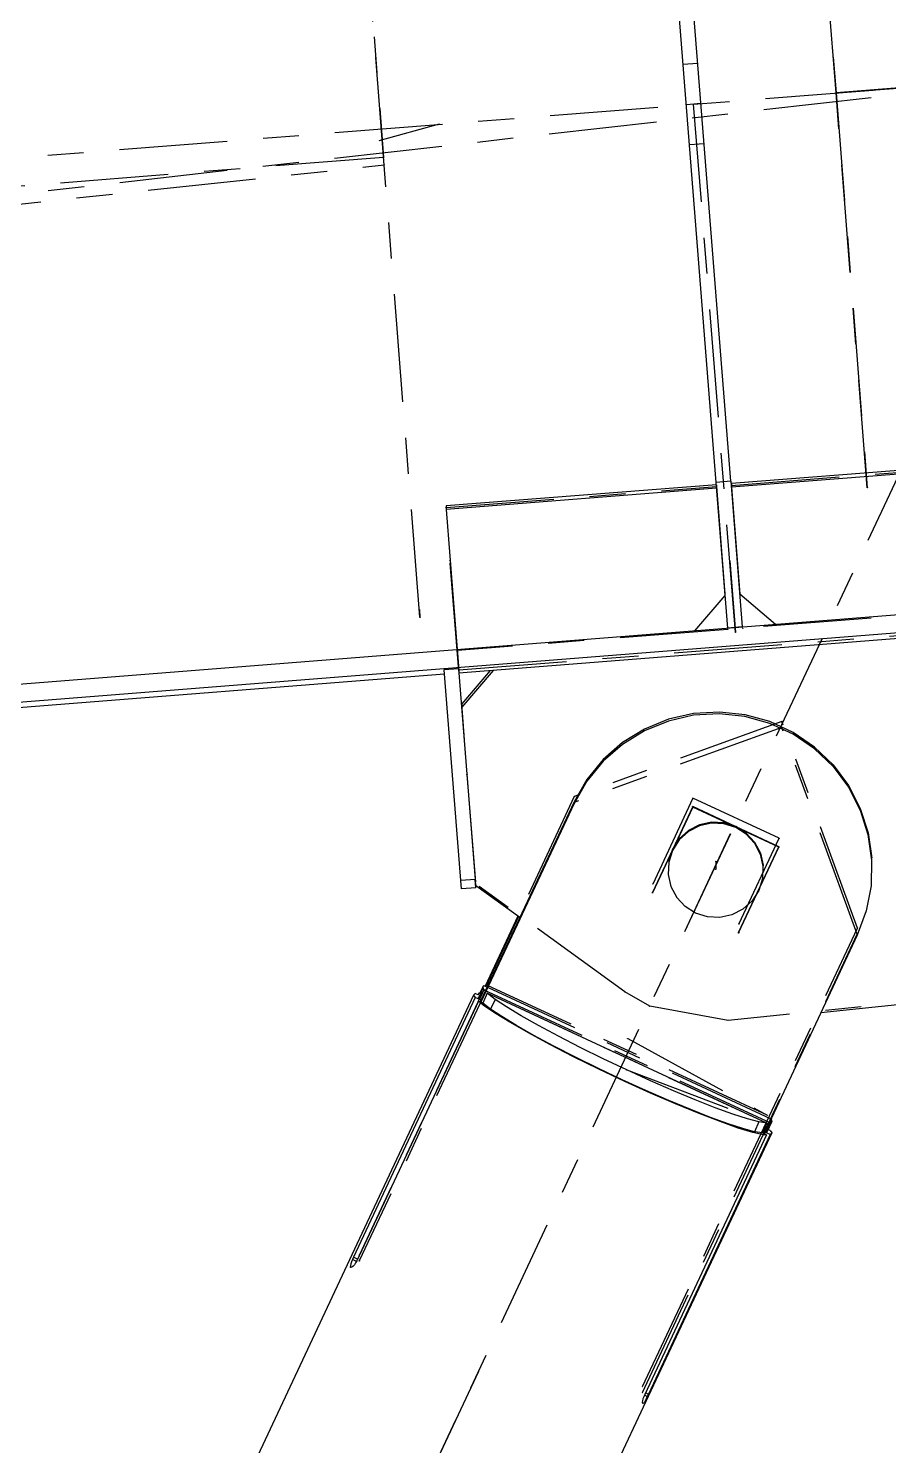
# Model space of a CAD drawing. Header units: millimetres. Extents: x 2368 to 8313, y 7493 to 11698.
# Drawn here: x 4531.17 to 4555.07, y 11398.71 to 11438.08 of the extents above; entities that cross this region are included whole.
import ezdxf

# ---------------------------------------------------------------- set-up
doc = ezdxf.new("R2010")
doc.units = ezdxf.units.MM
doc.linetypes.add('XKITLINE00', pattern=[0])
doc.linetypes.add('XKITLINE03', pattern=[6, 3, -1, 1, -1])

msp = doc.modelspace()

# ---------------------------------------------------------------- linework, layer by layer
at = {"color": 8, "linetype": 'XKITLINE03'}
for p, q in [((4509.7789, 11432.8204), (4842.7402, 11459.1408)), ((4509.779, 11432.8204), (4842.7403, 11459.1408)), ((4539.9889, 11447.8117), (4541.042, 11434.4906)), ((4541.0585, 11434.2819), (4540.0054, 11447.603)), ((4552.7431, 11447.251), (4553.6099, 11436.2852)), ((4553.6099, 11436.2851), (4552.7431, 11447.2509)), ((4552.7431, 11447.2507), (4553.6099, 11436.2849)), ((4567.5664, 11437.3884), (4553.6099, 11436.2852)), ((4567.5664, 11437.3882), (4553.6099, 11436.2849)), ((4396.5881, 11087.0404), (4560.5881, 11436.8368)), ((4396.5881, 11418.2997), (4560.5882, 11436.8368)), ((4396.5882, 11087.0404), (4560.5882, 11436.8368)), ((4553.6099, 11436.2851), (4556.6972, 11436.5292)), ((4553.6099, 11436.2849), (4556.6971, 11436.529)), ((4550.8146, 11421.2983), (4549.6546, 11435.9725)), ((4550.8146, 11421.2983), (4549.6546, 11435.9725)), ((4553.6099, 11436.2852), (4553.6099, 11436.2851)), ((4554.4768, 11425.3194), (4553.6099, 11436.2851)), ((4553.6099, 11436.2849), (4553.6099, 11436.2849)), ((4553.6099, 11436.2849), (4554.4767, 11425.3191)), ((4554.4767, 11425.3191), (4553.6099, 11436.2849)), ((4542.5881, 11435.4139), (4540.9132, 11434.9556)), ((4541.0418, 11434.4927), (4520.1071, 11432.8378)), ((4528.5353, 11432.9418), (4541.0583, 11434.2839)), ((4542.0515, 11421.7193), (4541.0585, 11434.2819)), ((4550.7053, 11425.3848), (4566.2364, 11426.5962)), ((4550.7054, 11425.3848), (4566.2364, 11426.5962)), ((4542.7775, 11424.7664), (4550.2866, 11425.3521)), ((4542.7776, 11424.7664), (4550.2867, 11425.3521)), ((4550.2866, 11425.3521), (4550.6003, 11421.3836)), ((4550.2867, 11425.3521), (4550.6004, 11421.3836)), ((4554.4767, 11425.3191), (4554.4767, 11425.3191)), ((4554.4768, 11425.3194), (4554.4768, 11425.3194)), ((4543.1306, 11420.2317), (4542.8877, 11423.3045)), ((4542.8877, 11423.3045), (4543.358, 11417.3553)), ((4543.1307, 11420.2317), (4542.8878, 11423.3045)), ((4542.8878, 11423.3045), (4543.3581, 11417.3553)), ((4550.6569, 11423.2924), (4550.8146, 11421.2983)), ((4550.6571, 11423.2918), (4550.8146, 11421.2983)), ((4543.1336, 11420.2622), (4575.0349, 11422.7504)), ((4543.1337, 11420.2622), (4575.035, 11422.7504)), ((4566.5501, 11422.6277), (4551.019, 11421.4163)), ((4566.5501, 11422.6277), (4551.0191, 11421.4163)), ((4542.035, 11421.928), (4542.0515, 11421.7193)), ((4550.6003, 11421.3836), (4543.0912, 11420.7979)), ((4550.6004, 11421.3836), (4543.0913, 11420.7979)), ((4543.0816, 11420.8523), (4543.1306, 11420.2317)), ((4543.0817, 11420.8522), (4543.1307, 11420.2317)), ((4552.1024, 11418.6594), (4546.3345, 11416.573)), ((4552.1023, 11418.6594), (4546.3345, 11416.573)), ((4552.1074, 11418.8263), (4546.3395, 11416.7399)), ((4552.1075, 11418.8263), (4546.3396, 11416.7399)), ((4554.2005, 11412.9188), (4552.1023, 11418.6594)), ((4554.2006, 11412.9188), (4552.1024, 11418.6594)), ((4554.2056, 11413.0857), (4552.1074, 11418.8263)), ((4554.2057, 11413.0857), (4552.1075, 11418.8263)), ((4543.358, 11417.3553), (4543.6009, 11414.2826)), ((4543.3581, 11417.3553), (4543.601, 11414.2826)), ((4546.3395, 11416.7399), (4540.37, 11404.0074)), ((4546.3396, 11416.7399), (4540.37, 11404.0074)), ((4549.6354, 11416.6912), (4548.5192, 11414.3106)), ((4549.6354, 11416.6912), (4548.5193, 11414.3106)), ((4552.0279, 11415.5798), (4549.6354, 11416.6912)), ((4552.0278, 11415.5798), (4549.6354, 11416.6912)), ((4546.3345, 11416.573), (4540.3649, 11403.8405)), ((4546.3345, 11416.573), (4540.365, 11403.8405)), ((4549.628, 11416.4438), (4548.5118, 11414.0632)), ((4549.6279, 11416.4438), (4548.5118, 11414.0632)), ((4549.6284, 11416.4595), (4548.5122, 11414.0789)), ((4549.6284, 11416.4595), (4548.5123, 11414.0789)), ((4552.0203, 11415.3324), (4549.6279, 11416.4438)), ((4552.0204, 11415.3324), (4549.628, 11416.4438)), ((4552.0209, 11415.3481), (4549.6284, 11416.4595)), ((4552.0208, 11415.3481), (4549.6284, 11416.4595)), ((4550.9117, 11413.1992), (4552.0278, 11415.5798)), ((4550.9118, 11413.1992), (4552.0279, 11415.5798)), ((4550.9042, 11412.9518), (4552.0203, 11415.3324)), ((4550.9043, 11412.9518), (4552.0204, 11415.3324)), ((4550.9047, 11412.9675), (4552.0208, 11415.3481)), ((4550.9048, 11412.9675), (4552.0209, 11415.3481)), ((4550.2734, 11414.9373), (4550.2668, 11414.7213)), ((4550.2733, 11414.9373), (4550.2668, 11414.7213)), ((4547.745, 11411.3139), (4543.6042, 11414.3094)), ((4547.7451, 11411.3139), (4543.6042, 11414.3094)), ((4548.231, 11400.1863), (4554.2005, 11412.9188)), ((4548.2311, 11400.1863), (4554.2006, 11412.9188)), ((4548.2361, 11400.3532), (4554.2056, 11413.0857)), ((4548.2361, 11400.3532), (4554.2057, 11413.0857)), ((4570.2255, 11412.5326), (4550.6106, 11410.521)), ((4570.2255, 11412.5326), (4550.6107, 11410.521)), ((4543.7949, 11411.4463), (4543.8279, 11411.3732)), ((4543.795, 11411.4463), (4543.828, 11411.3732)), ((4543.8279, 11411.3732), (4551.7876, 11407.6755)), ((4543.828, 11411.3732), (4551.7877, 11407.6755)), ((4551.7912, 11407.7893), (4543.8312, 11411.4871)), ((4551.7913, 11407.7893), (4543.8313, 11411.4871)), ((4551.6902, 11407.667), (4543.9222, 11411.2756)), ((4551.6902, 11407.667), (4543.9222, 11411.2756)), ((4551.6968, 11407.8869), (4543.9288, 11411.4956)), ((4551.6969, 11407.8869), (4543.9289, 11411.4956)), ((4548.4341, 11410.9136), (4547.745, 11411.3139)), ((4548.4342, 11410.9136), (4547.7451, 11411.3139)), ((4550.6106, 11410.521), (4548.4341, 11410.9136)), ((4550.6107, 11410.521), (4548.4342, 11410.9136)), ((4547.8227, 11410.0162), (4551.6969, 11407.8869)), ((4547.8227, 11410.0162), (4551.6968, 11407.8869)), ((4547.7963, 11409.1463), (4551.6902, 11407.667)), ((4547.7964, 11409.1463), (4551.6902, 11407.667)), ((4551.7876, 11407.6755), (4551.8241, 11407.7162)), ((4551.7877, 11407.6755), (4551.8242, 11407.7162)), ((4551.8241, 11407.7162), (4551.7912, 11407.7893)), ((4551.8242, 11407.7162), (4551.7913, 11407.7893)), ((4543.6773, 11400.7675), (4487.0435, 11279.9733))]:
    msp.add_line(p, q, dxfattribs=at)
at = {"color": 8, "linetype": 'XKITLINE00'}
for p, q in [((4550.2844, 11425.4675), (4548.6261, 11446.4461)), ((4550.6832, 11425.499), (4549.0249, 11446.4776)), ((4843.1811, 11444.5435), (4511.6372, 11418.3351)), ((4843.1963, 11444.0383), (4511.7016, 11417.8337)), ((4549.7657, 11437.1054), (4549.367, 11437.0738)), ((4549.854, 11435.9883), (4549.4553, 11435.9568)), ((4549.9423, 11434.8712), (4549.5436, 11434.8397)), ((4566.235, 11426.5471), (4550.7039, 11425.3357)), ((4566.2379, 11426.6453), (4550.7069, 11425.4339)), ((4550.2852, 11425.303), (4542.7761, 11424.7173)), ((4550.2882, 11425.4012), (4542.7791, 11424.8155)), ((4550.6832, 11425.499), (4550.2844, 11425.4675)), ((4550.6048, 11421.4154), (4550.2844, 11425.4675)), ((4550.2882, 11425.4012), (4550.2852, 11425.303)), ((4550.2852, 11425.303), (4550.5205, 11422.3267)), ((4550.6832, 11425.499), (4551.0032, 11421.4512)), ((4550.7069, 11425.4339), (4550.7039, 11425.3357)), ((4550.7039, 11425.3357), (4550.9392, 11422.3593)), ((4542.7791, 11424.8155), (4542.7761, 11424.7173)), ((4542.7761, 11424.7173), (4543.0841, 11420.8209)), ((4575.056, 11422.693), (4543.1356, 11420.1697)), ((4550.5205, 11422.3267), (4549.6751, 11421.3419)), ((4550.5235, 11422.4248), (4550.5205, 11422.3267)), ((4551.9264, 11421.5199), (4550.9392, 11422.3593)), ((4551.0032, 11421.4512), (4550.6044, 11421.4197)), ((4551.0032, 11421.4512), (4551.0035, 11421.4469)), ((4543.126, 11420.2919), (4542.7272, 11420.2604)), ((4543.2084, 11414.1733), (4542.7272, 11420.2604)), ((4543.126, 11420.2919), (4543.5888, 11414.437)), ((4544.0898, 11420.2451), (4543.2106, 11419.221)), ((4544.0026, 11420.2382), (4543.2136, 11419.3191)), ((4542.7369, 11420.1381), (4511.7205, 11417.6863)), ((4543.2136, 11419.3191), (4543.2106, 11419.221)), ((4549.6532, 11419.046), (4548.9545, 11418.8872)), ((4550.3672, 11419.0392), (4549.6517, 11418.997)), ((4550.3687, 11419.0883), (4549.6532, 11419.046)), ((4551.08, 11418.9636), (4550.3672, 11419.0392)), ((4551.0815, 11419.0127), (4550.3687, 11419.0883)), ((4551.7721, 11418.8215), (4551.0815, 11419.0127)), ((4548.2916, 11418.616), (4547.6826, 11418.24)), ((4548.953, 11418.8381), (4548.2901, 11418.5669)), ((4548.9545, 11418.8872), (4548.2916, 11418.616)), ((4549.6517, 11418.997), (4548.953, 11418.8381)), ((4551.7706, 11418.7724), (4551.08, 11418.9636)), ((4552.4202, 11418.4706), (4551.7706, 11418.7724)), ((4552.4217, 11418.5197), (4551.7721, 11418.8215)), ((4547.6826, 11418.24), (4547.1442, 11417.7693)), ((4548.2901, 11418.5669), (4547.6811, 11418.1909)), ((4553.011, 11418.0666), (4552.4202, 11418.4706)), ((4553.0125, 11418.1157), (4552.4217, 11418.5197)), ((4547.6811, 11418.1909), (4547.1427, 11417.7202)), ((4553.527, 11417.5713), (4553.011, 11418.0666)), ((4553.5285, 11417.6204), (4553.0125, 11418.1157)), ((4547.1427, 11417.7202), (4546.6894, 11417.1677)), ((4547.1442, 11417.7693), (4546.6909, 11417.2168)), ((4553.527, 11417.5713), (4553.9541, 11416.9983)), ((4553.5285, 11417.6204), (4553.9556, 11417.0474)), ((4546.6894, 11417.1677), (4546.3338, 11416.5485)), ((4546.6909, 11417.2168), (4546.3353, 11416.5976)), ((4546.6909, 11417.2168), (4546.6894, 11417.1677)), ((4553.9556, 11417.0474), (4554.282, 11416.4122)), ((4553.9541, 11416.9983), (4554.2805, 11416.3631)), ((4546.3353, 11416.5976), (4543.728, 11411.0364)), ((4546.3338, 11416.5485), (4543.7464, 11411.0299)), ((4546.3353, 11416.5976), (4546.3338, 11416.5485)), ((4554.2805, 11416.3631), (4554.4975, 11415.6832)), ((4554.282, 11416.4122), (4554.499, 11415.7323)), ((4549.8146, 11415.9245), (4549.509, 11415.7663)), ((4549.8151, 11415.9402), (4549.5094, 11415.782)), ((4549.8151, 11415.9402), (4549.5094, 11415.782)), ((4549.8156, 11415.956), (4549.5099, 11415.7978)), ((4550.1511, 11415.9986), (4549.8146, 11415.9245)), ((4550.1515, 11416.0143), (4549.8151, 11415.9402)), ((4550.1515, 11416.0143), (4549.8151, 11415.9402)), ((4550.152, 11416.03), (4549.8156, 11415.956)), ((4550.4953, 11415.9835), (4550.1511, 11415.9986)), ((4550.4958, 11415.9992), (4550.1515, 11416.0143)), ((4550.4958, 11415.9992), (4550.1515, 11416.0143)), ((4550.4963, 11416.0149), (4550.152, 11416.03)), ((4550.8239, 11415.8802), (4550.4953, 11415.9835)), ((4550.8244, 11415.8959), (4550.4958, 11415.9992)), ((4550.8244, 11415.8959), (4550.4958, 11415.9992)), ((4550.8249, 11415.9116), (4550.4963, 11416.0149)), ((4550.8244, 11415.8959), (4550.8239, 11415.8802)), ((4551.1145, 11415.6958), (4550.8239, 11415.8802)), ((4550.8249, 11415.9116), (4550.8244, 11415.8959)), ((4551.115, 11415.7115), (4550.8244, 11415.8959)), ((4551.115, 11415.7115), (4550.8244, 11415.8959)), ((4551.1155, 11415.7272), (4550.8249, 11415.9116)), ((4549.2549, 11415.5348), (4549.0697, 11415.2456)), ((4549.2553, 11415.5505), (4549.0701, 11415.2613)), ((4549.2553, 11415.5505), (4549.0701, 11415.2613)), ((4549.2558, 11415.5662), (4549.0706, 11415.2771)), ((4549.509, 11415.7663), (4549.2549, 11415.5348)), ((4549.5094, 11415.782), (4549.2553, 11415.5505)), ((4549.5094, 11415.782), (4549.2553, 11415.5505)), ((4549.5099, 11415.7978), (4549.2558, 11415.5662)), ((4551.1145, 11415.6958), (4551.3473, 11415.4429)), ((4551.115, 11415.7115), (4551.3478, 11415.4586)), ((4551.115, 11415.7115), (4551.3478, 11415.4586)), ((4551.1155, 11415.7272), (4551.3482, 11415.4743)), ((4551.3482, 11415.4743), (4551.5073, 11415.1701)), ((4554.4975, 11415.6832), (4554.5991, 11414.9771)), ((4554.499, 11415.7323), (4554.6006, 11415.0262)), ((4549.0697, 11415.2456), (4548.966, 11414.9186)), ((4549.0701, 11415.2613), (4548.9665, 11414.9343)), ((4549.0701, 11415.2613), (4548.9665, 11414.9343)), ((4549.0706, 11415.2771), (4548.9669, 11414.9501)), ((4549.0701, 11415.2613), (4549.0697, 11415.2456)), ((4549.0706, 11415.2771), (4549.0701, 11415.2613)), ((4551.3473, 11415.4429), (4551.5064, 11415.1386)), ((4551.3478, 11415.4586), (4551.5068, 11415.1543)), ((4551.3478, 11415.4586), (4551.5068, 11415.1543)), ((4551.5064, 11415.1386), (4551.5809, 11414.8038)), ((4551.5068, 11415.1543), (4551.5814, 11414.8195)), ((4551.5068, 11415.1543), (4551.5814, 11414.8195)), ((4551.5073, 11415.1701), (4551.5818, 11414.8352)), ((4548.966, 11414.9186), (4548.9509, 11414.576)), ((4551.5809, 11414.8038), (4551.5658, 11414.4612)), ((4554.5991, 11414.9771), (4554.5825, 11414.2639)), ((4543.5888, 11414.437), (4543.19, 11414.4055)), ((4543.6071, 11414.2048), (4543.5888, 11414.437)), ((4548.9509, 11414.576), (4549.0254, 11414.2412)), ((4551.5658, 11414.4612), (4551.4621, 11414.1342)), ((4543.6071, 11414.2048), (4543.2084, 11414.1733)), ((4544.825, 11413.3762), (4543.6028, 11414.2603)), ((4549.0254, 11414.2412), (4549.1845, 11413.937)), ((4549.1845, 11413.937), (4549.4172, 11413.684)), ((4551.4621, 11414.1342), (4551.2769, 11413.8451)), ((4554.5825, 11414.2639), (4554.4482, 11413.5633)), ((4549.7078, 11413.4996), (4549.4172, 11413.684)), ((4550.0364, 11413.3964), (4549.7078, 11413.4996)), ((4551.0228, 11413.6135), (4550.7171, 11413.4553)), ((4551.2769, 11413.8451), (4551.0228, 11413.6135)), ((4554.4482, 11413.5633), (4554.1999, 11412.8942)), ((4544.7703, 11413.4157), (4543.8599, 11411.4739)), ((4544.7864, 11413.4041), (4543.8775, 11411.4657)), ((4550.3807, 11413.3812), (4550.0364, 11413.3964)), ((4550.7171, 11413.4553), (4550.3807, 11413.3812)), ((4554.1999, 11412.8942), (4551.6125, 11407.3756)), ((4567.5265, 11412.2069), (4553.1882, 11410.7364)), ((4543.5416, 11411.2266), (4479.3481, 11274.3079)), ((4543.5878, 11411.1553), (4540.2056, 11403.9415)), ((4543.5855, 11411.2719), (4543.5416, 11411.2266)), ((4543.5416, 11411.2266), (4543.5878, 11411.1553)), ((4543.6904, 11411.2232), (4543.5855, 11411.2719)), ((4543.748, 11411.0809), (4543.5878, 11411.1553)), ((4543.6871, 11411.2784), (4543.6664, 11411.2343)), ((4543.6681, 11411.1757), (4543.676, 11411.1432)), ((4543.8028, 11411.4137), (4543.676, 11411.1432)), ((4543.676, 11411.1432), (4543.7012, 11411.1026)), ((4543.7111, 11411.2673), (4543.6871, 11411.2784)), ((4543.7159, 11411.2776), (4543.6871, 11411.2784)), ((4543.828, 11411.3732), (4543.7012, 11411.1026)), ((4543.8044, 11411.4708), (4543.7138, 11411.2776)), ((4543.8045, 11411.4708), (4543.795, 11411.4463)), ((4543.795, 11411.4463), (4543.8028, 11411.4137)), ((4543.9222, 11411.2756), (4543.7954, 11411.0051)), ((4543.8028, 11411.4137), (4543.828, 11411.3732)), ((4543.8313, 11411.4871), (4543.8045, 11411.4708)), ((4543.8748, 11411.3514), (4543.828, 11411.3732)), ((4543.92, 11411.4459), (4543.8313, 11411.4871)), ((4544.1387, 11411.1068), (4543.9222, 11411.2756)), ((4551.6902, 11407.667), (4543.9222, 11411.2756)), ((4543.6785, 11411.0594), (4540.2963, 11403.8456)), ((4543.7954, 11411.0051), (4543.6785, 11411.0594)), ((4543.8113, 11410.9463), (4543.6785, 11411.0594)), ((4543.748, 11411.0809), (4543.7012, 11411.1026)), ((4543.7469, 11411.0467), (4543.7396, 11411.031)), ((4543.7469, 11411.0467), (4543.7464, 11411.0299)), ((4543.7962, 11411.0067), (4543.7464, 11411.0299)), ((4544.0118, 11410.8362), (4543.7954, 11411.0051)), ((4544.1255, 11410.729), (4543.8113, 11410.9463)), ((4544.1387, 11411.1068), (4544.0118, 11410.8362)), ((4544.3272, 11410.6262), (4544.0118, 11410.8362)), ((4544.4541, 11410.8967), (4544.1387, 11411.1068)), ((4544.86, 11410.6513), (4544.4541, 11410.8967)), ((4544.5479, 11410.4686), (4544.1255, 11410.729)), ((4544.7331, 11410.3807), (4544.3272, 11410.6262)), ((4545.0654, 11410.1731), (4544.5479, 11410.4686)), ((4545.2186, 11410.1064), (4544.7331, 11410.3807)), ((4545.3454, 11410.3769), (4544.86, 11410.6513)), ((4545.8973, 11410.0811), (4545.3454, 11410.3769)), ((4545.6626, 11409.8513), (4545.0654, 11410.1731)), ((4545.7705, 11409.8106), (4545.2186, 11410.1064)), ((4546.5008, 11409.7718), (4545.8973, 11410.0811)), ((4546.321, 11409.5131), (4545.6626, 11409.8513)), ((4546.374, 11409.5013), (4545.7705, 11409.8106)), ((4547.1396, 11409.4574), (4546.5008, 11409.7718)), ((4547.0209, 11409.1688), (4546.321, 11409.5131)), ((4547.0127, 11409.1869), (4546.374, 11409.5013)), ((4547.6696, 11408.8758), (4547.0127, 11409.1869)), ((4547.7409, 11408.8288), (4547.0209, 11409.1688)), ((4547.7964, 11409.1463), (4547.1396, 11409.4574)), ((4548.3268, 11408.5764), (4547.6696, 11408.8758)), ((4548.4591, 11408.5034), (4547.7409, 11408.8288)), ((4548.4536, 11408.847), (4547.7964, 11409.1463)), ((4549.0934, 11408.5674), (4548.4536, 11408.847)), ((4548.9666, 11408.2969), (4548.3268, 11408.5764)), ((4549.1537, 11408.2026), (4548.4591, 11408.5034)), ((4549.6986, 11408.3152), (4549.0934, 11408.5674)), ((4549.5718, 11408.0447), (4548.9666, 11408.2969)), ((4549.8036, 11407.9354), (4549.1537, 11408.2026)), ((4550.1261, 11407.8266), (4549.5718, 11408.0447)), ((4550.2529, 11408.0971), (4549.6986, 11408.3152)), ((4550.7413, 11407.9191), (4550.2529, 11408.0971)), ((4550.3891, 11407.71), (4549.8036, 11407.9354)), ((4550.6144, 11407.6486), (4550.1261, 11407.8266)), ((4550.8924, 11407.5333), (4550.3891, 11407.71)), ((4551.0237, 11407.5153), (4550.6144, 11407.6486)), ((4551.1506, 11407.7859), (4550.7413, 11407.9191)), ((4551.4698, 11407.701), (4551.1506, 11407.7859)), ((4551.4698, 11407.701), (4551.3429, 11407.4305)), ((4551.6902, 11407.667), (4551.4698, 11407.701)), ((4551.6902, 11407.667), (4551.5634, 11407.3964)), ((4551.7877, 11407.6755), (4551.6608, 11407.4049)), ((4551.8146, 11407.6918), (4551.6878, 11407.4212)), ((4551.7877, 11407.6755), (4551.7593, 11407.6886)), ((4551.8146, 11407.6918), (4551.7877, 11407.6755)), ((4551.7999, 11407.7753), (4551.8164, 11407.7488)), ((4551.8242, 11407.7162), (4551.8146, 11407.6918)), ((4551.8164, 11407.7488), (4551.8242, 11407.7162)), ((4551.8238, 11407.3948), (4413.0825, 11111.4729)), ((4551.6784, 11407.343), (4548.2962, 11400.1292)), ((4551.78, 11407.3496), (4548.3978, 11400.1357)), ((4551.2981, 11407.4106), (4550.8924, 11407.5333)), ((4551.3429, 11407.4305), (4551.0237, 11407.5153)), ((4551.594, 11407.3456), (4551.2981, 11407.4106)), ((4551.5634, 11407.3964), (4551.3429, 11407.4305)), ((4551.6784, 11407.343), (4551.5634, 11407.3964)), ((4551.6125, 11407.3756), (4551.5642, 11407.3981)), ((4551.6784, 11407.343), (4551.594, 11407.3456)), ((4551.6065, 11407.3784), (4551.6057, 11407.3768)), ((4551.78, 11407.3496), (4551.6324, 11407.4181)), ((4551.6608, 11407.4049), (4551.6324, 11407.4181)), ((4551.6878, 11407.4212), (4551.6608, 11407.4049)), ((4551.7777, 11407.4662), (4551.7211, 11407.4924)), ((4551.7777, 11407.4662), (4551.8238, 11407.3948)), ((4551.8238, 11407.3948), (4551.78, 11407.3496)), ((4540.1192, 11403.7114), (4540.1138, 11403.6778)), ((4540.1138, 11403.6778), (4540.1164, 11403.6595)), ((4540.1322, 11403.758), (4540.1192, 11403.7114)), ((4540.1347, 11403.6542), (4540.1195, 11403.659)), ((4540.1519, 11403.8146), (4540.1322, 11403.758)), ((4540.1628, 11403.6643), (4540.1347, 11403.6542)), ((4540.1769, 11403.8771), (4540.1519, 11403.8146)), ((4540.1953, 11403.6907), (4540.1628, 11403.6643)), ((4540.2056, 11403.9415), (4540.1769, 11403.8771)), ((4540.2863, 11403.8263), (4540.1769, 11403.8771)), ((4540.2299, 11403.7317), (4540.1953, 11403.6907)), ((4540.317, 11403.8897), (4540.2056, 11403.9415)), ((4540.2644, 11403.7846), (4540.2299, 11403.7317)), ((4540.2963, 11403.8456), (4540.2644, 11403.7846)), ((4548.2962, 11400.1292), (4548.2688, 11400.0661)), ((4548.3641, 11400.0737), (4548.2875, 11400.1093)), ((4548.394, 11400.1375), (4548.3169, 11400.1733)), ((4548.3978, 11400.1357), (4548.3677, 11400.0721)), ((4548.2336, 11399.9565), (4548.2283, 11399.9174)), ((4548.2283, 11399.9174), (4548.2318, 11399.8926)), ((4548.2439, 11399.8838), (4548.2318, 11399.8926)), ((4548.2474, 11400.0072), (4548.2336, 11399.9565)), ((4548.2638, 11399.8917), (4548.2439, 11399.8838)), ((4548.2688, 11400.0661), (4548.2474, 11400.0072)), ((4548.29, 11399.9155), (4548.2638, 11399.8917)), ((4548.3119, 11399.9581), (4548.29, 11399.9155)), ((4548.3384, 11400.0115), (4548.3119, 11399.9581)), ((4548.3677, 11400.0721), (4548.3384, 11400.0115))]:
    msp.add_line(p, q, dxfattribs=at)
for centre in [(4549.6546, 11435.9725), (4549.6546, 11435.9725), (4553.6099, 11436.2852), (4553.6099, 11436.2852), (4553.6099, 11436.2852), (4553.6099, 11436.2851), (4553.6099, 11436.2851), (4553.6099, 11436.2851), (4553.6099, 11436.2849), (4553.6099, 11436.2849), (4553.6099, 11436.2849), (4553.6099, 11436.2849), (4553.6099, 11436.2849), (4553.6099, 11436.2849), (4542.5881, 11435.4139), (4541.0418, 11434.4927), (4541.042, 11434.4906), (4541.0583, 11434.2839), (4541.0585, 11434.2819), (4541.0585, 11434.2819), (4550.2866, 11425.3521), (4550.2866, 11425.3521), (4550.2867, 11425.3521), (4550.2867, 11425.3521), (4550.7053, 11425.3848), (4550.7054, 11425.3848), (4554.4767, 11425.3191), (4554.4767, 11425.3191), (4554.4767, 11425.3191), (4554.4768, 11425.3194), (4554.4768, 11425.3194), (4542.7775, 11424.7664), (4542.7776, 11424.7664), (4542.8877, 11423.3045), (4542.8877, 11423.3045), (4542.8878, 11423.3045), (4542.8878, 11423.3045), (4542.035, 11421.928), (4542.0515, 11421.7193), (4542.0515, 11421.7193), (4550.6003, 11421.3836), (4550.6003, 11421.3836), (4550.6004, 11421.3836), (4550.6004, 11421.3836), (4551.019, 11421.4163), (4551.0191, 11421.4163), (4550.8146, 11421.2983), (4550.8146, 11421.2983), (4550.8146, 11421.2983), (4550.8146, 11421.2983), (4543.0912, 11420.7979), (4543.0913, 11420.7979), (4543.1306, 11420.2317), (4543.1306, 11420.2317), (4543.1307, 11420.2317), (4543.1307, 11420.2317), (4543.1336, 11420.2622), (4543.1337, 11420.2622), (4552.1023, 11418.6594), (4552.1023, 11418.6594), (4552.1024, 11418.6594), (4552.1024, 11418.6594), (4552.1074, 11418.8263), (4552.1074, 11418.8263), (4552.1075, 11418.8263), (4552.1075, 11418.8263), (4543.358, 11417.3553), (4543.358, 11417.3553), (4543.3581, 11417.3553), (4543.3581, 11417.3553), (4546.3395, 11416.7399), (4546.3395, 11416.7399), (4546.3396, 11416.7399), (4546.3396, 11416.7399), (4549.6354, 11416.6912), (4549.6354, 11416.6912), (4549.6354, 11416.6912), (4549.6354, 11416.6912), (4546.3345, 11416.573), (4546.3345, 11416.573), (4546.3345, 11416.573), (4546.3345, 11416.573), (4549.6279, 11416.4438), (4549.6279, 11416.4438), (4549.628, 11416.4438), (4549.628, 11416.4438), (4549.6284, 11416.4595), (4549.6284, 11416.4595), (4549.6284, 11416.4595), (4549.6284, 11416.4595), (4552.0278, 11415.5798), (4552.0278, 11415.5798), (4552.0279, 11415.5798), (4552.0279, 11415.5798), (4552.0203, 11415.3324), (4552.0203, 11415.3324), (4552.0204, 11415.3324), (4552.0204, 11415.3324), (4552.0208, 11415.3481), (4552.0208, 11415.3481), (4552.0209, 11415.3481), (4552.0209, 11415.3481), (4550.2668, 11414.7213), (4550.2668, 11414.7213), (4550.2733, 11414.9373), (4550.2734, 11414.9373), (4543.6009, 11414.2826), (4543.601, 11414.2826), (4543.6042, 11414.3094), (4543.6042, 11414.3094), (4548.5192, 11414.3106), (4548.5193, 11414.3106), (4548.5118, 11414.0632), (4548.5118, 11414.0632), (4548.5122, 11414.0789), (4548.5123, 11414.0789), (4550.9117, 11413.1992), (4550.9118, 11413.1992), (4550.9042, 11412.9518), (4550.9043, 11412.9518), (4550.9047, 11412.9675), (4550.9048, 11412.9675), (4554.2005, 11412.9188), (4554.2005, 11412.9188), (4554.2006, 11412.9188), (4554.2006, 11412.9188), (4554.2056, 11413.0857), (4554.2056, 11413.0857), (4554.2057, 11413.0857), (4554.2057, 11413.0857), (4543.7949, 11411.4463), (4543.795, 11411.4463), (4543.8279, 11411.3732), (4543.8279, 11411.3732), (4543.828, 11411.3732), (4543.828, 11411.3732), (4543.8312, 11411.4871), (4543.8313, 11411.4871), (4543.9222, 11411.2756), (4543.9222, 11411.2756), (4543.9288, 11411.4956), (4543.9289, 11411.4956), (4547.745, 11411.3139), (4547.745, 11411.3139), (4547.7451, 11411.3139), (4547.7451, 11411.3139), (4548.4341, 11410.9136), (4548.4341, 11410.9136), (4548.4342, 11410.9136), (4548.4342, 11410.9136), (4550.6106, 11410.521), (4550.6106, 11410.521), (4550.6107, 11410.521), (4550.6107, 11410.521), (4547.8227, 11410.0162), (4547.8227, 11410.0162), (4547.7963, 11409.1463), (4547.7964, 11409.1463), (4551.6902, 11407.667), (4551.6902, 11407.667), (4551.6902, 11407.667), (4551.6902, 11407.667), (4551.6968, 11407.8869), (4551.6968, 11407.8869), (4551.6969, 11407.8869), (4551.6969, 11407.8869), (4551.7876, 11407.6755), (4551.7876, 11407.6755), (4551.7877, 11407.6755), (4551.7877, 11407.6755), (4551.7912, 11407.7893), (4551.7912, 11407.7893), (4551.7913, 11407.7893), (4551.7913, 11407.7893), (4551.8241, 11407.7162), (4551.8241, 11407.7162), (4551.8242, 11407.7162), (4551.8242, 11407.7162), (4540.3649, 11403.8405), (4540.365, 11403.8405), (4540.37, 11404.0074), (4540.37, 11404.0074), (4543.6773, 11400.7675), (4548.231, 11400.1863), (4548.2311, 11400.1863), (4548.2361, 11400.3532), (4548.2361, 11400.3532)]:
    msp.add_circle(centre, 0.004, dxfattribs=at)

doc.saveas('drawing.dxf')
